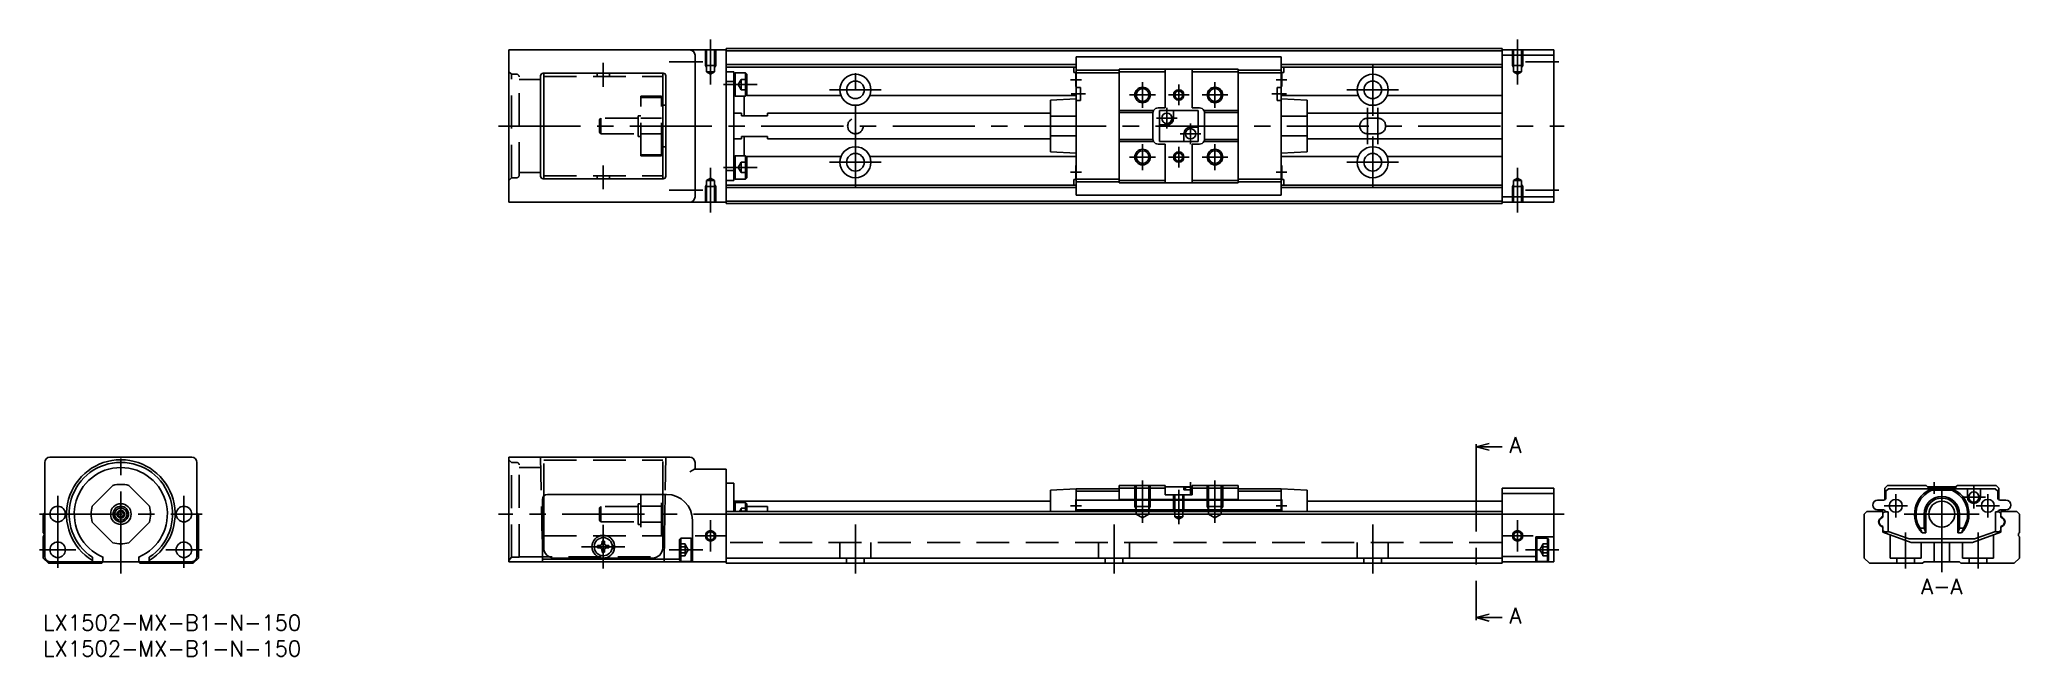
# Model space of a CAD drawing. Extents: x -1 to 382, y -8 to 111.
import ezdxf

# ---------------------------------------------------------------- set-up
doc = ezdxf.new("R2010")
doc.units = 0
doc.header["$LTSCALE"] = 0.5
doc.linetypes.add('CENTER', pattern=[50.8, 31.75, -6.35, 6.35, -6.35])
doc.linetypes.add('DASHED', pattern=[19.05, 12.7, -6.35])
for name, color, linetype in [('MSM_CENTER', 1, 'CENTER'), ('MSM_CONTINUOUS', 7, 'CONTINUOUS'), ('MSM_DASHED', 4, 'DASHED'), ('MSM_NARROW', 5, 'CONTINUOUS'), ('MSM_PART_NUMBER', 7, 'CONTINUOUS')]:
    doc.layers.add(name, color=color, linetype=linetype)
doc.styles.get("Standard").update_dxf_attribs({"font": 'txt.shx', "height": 3, "bigfont": 'bigfont.shx'})

# ---------------------------------------------------------------- blocks, each defined once
blk = doc.blocks.new('*U2')
at = {"layer": 'MSM_PART_NUMBER'}
blk.add_text('LX1502-MX-B1-N-150', height=3, dxfattribs=at).set_placement((0, -3))
blk = doc.blocks.new('*U3')
at = {"layer": 'MSM_PART_NUMBER'}
blk.add_text('LX1502-MX-B1-N-150', height=3, dxfattribs=at).set_placement((0, -8))

msp = doc.modelspace()

# ---------------------------------------------------------------- linework, layer by layer
at = {"layer": 'MSM_CENTER'}
for p, q in [((129, 111.2), (129, 102.55)), ((285, 111.2), (285, 102.55)), ((108.25, 102.1), (108.25, 106.7)), ((121, 106.9), (127.5, 106.9)), ((157, 82.5), (157, 106.5)), ((198.6, 103.4), (200.7, 103.4)), ((238.3, 103.4), (240.4, 103.4)), ((257, 96.5), (257, 106.5)), ((286.5, 106.9), (293, 106.9)), ((131.5, 102.5), (138, 102.5)), ((152, 101.5), (162, 101.5)), ((198.7, 100.7), (201.5, 100.7)), ((210, 100.5), (215, 100.5)), ((212.5, 98), (212.5, 103)), ((217.5, 100.5), (221.5, 100.5)), ((219.5, 98.5), (219.5, 102.5)), ((224, 100.5), (229, 100.5)), ((226.5, 98), (226.5, 103)), ((237.5, 100.7), (240.3, 100.7)), ((252, 101.5), (262, 101.5)), ((215.2, 96), (219.2, 96)), ((217.2, 94), (217.2, 98)), ((256, 98), (256, 91)), ((258, 98), (258, 91)), ((88, 94.5), (294, 94.5)), ((219.8, 93), (223.8, 93)), ((221.8, 91), (221.8, 95)), ((257, 82.5), (257, 92.5)), ((210, 88.5), (215, 88.5)), ((212.5, 86), (212.5, 91)), ((217.5, 88.5), (221.5, 88.5)), ((219.5, 86.5), (219.5, 90.5)), ((224, 88.5), (229, 88.5)), ((226.5, 86), (226.5, 91)), ((108.25, 86.9), (108.25, 82.3)), ((129, 77.8), (129, 86.45)), ((131.5, 86.5), (138, 86.5)), ((152, 87.5), (162, 87.5)), ((198.6, 85.6), (200.7, 85.6)), ((238.3, 85.6), (240.4, 85.6)), ((252, 87.5), (262, 87.5)), ((285, 77.8), (285, 86.45)), ((121, 82.1), (127.5, 82.1)), ((286.5, 82.1), (293, 82.1)), ((15, 8), (15, 32.5)), ((277, 32), (277, 0)), ((367, 8.3), (367, 26.8)), ((2.8, 9.1), (2.8, 23)), ((27.2, 9.1), (27.2, 23)), ((212.5, 17.79), (212.5, 26)), ((219.5, 17.55), (219.5, 24.2)), ((221.8, 25.7), (221.8, 23.2)), ((226.5, 17.79), (226.5, 26)), ((358.1, 18.85), (358.1, 23.35)), ((365.5, 25.7), (365.5, 23.4)), ((373.2, 20.55), (373.2, 25.05)), ((375.9, 18.85), (375.9, 23.35)), ((-0.7, 19.5), (30.7, 19.5)), ((294, 19.5), (88, 19.5)), ((198.6, 21.1), (200.7, 21.1)), ((238.3, 21.1), (240.4, 21.1)), ((355.85, 21.1), (360.35, 21.1)), ((359.75, 19.5), (374.25, 19.5)), ((370.95, 22.8), (375.45, 22.8)), ((373.65, 21.1), (378.15, 21.1)), ((108.25, 9), (108.25, 17.4)), ((129, 12.3), (129, 18.3)), ((157, 17.49), (157, 8)), ((207, 17.49), (207, 8)), ((257, 17.49), (257, 8)), ((285, 12.3), (285, 18.3)), ((360, 15.94), (360, 9)), ((374, 15.94), (374, 9)), ((-0.7, 12.6), (6.3, 12.6)), ((23.7, 12.6), (30.7, 12.6)), ((112.45, 13.2), (104.05, 13.2)), ((127.5, 12.6), (121, 12.6)), ((126, 15.3), (132, 15.3)), ((282, 15.3), (288, 15.3)), ((286.5, 12.6), (293, 12.6))]:
    msp.add_line(p, q, dxfattribs=at)
at = {"layer": 'MSM_CONTINUOUS'}
for p, q in [((90, 79.8), (90, 109.2)), ((90, 109.2), (132, 109.2)), ((126, 108.2), (126, 80.8)), ((132, 109.5), (282, 109.5)), ((132, 79.5), (132, 109.5)), ((282, 109), (132, 109)), ((239.3, 107.85), (199.7, 107.85)), ((199.7, 107.85), (199.7, 81.15)), ((239.3, 81.15), (239.3, 107.85)), ((282, 79.5), (282, 109.5)), ((282, 109.2), (292, 109.2)), ((292, 108.2), (282, 108.2)), ((292, 79.8), (292, 109.2)), ((96.15, 104.2), (96.15, 84.8)), ((119.85, 104.7), (96.65, 104.7)), ((96.75, 84.3), (96.75, 104.7)), ((96.75, 104.7), (119.75, 104.7)), ((119.75, 104.7), (119.75, 84.3)), ((120.35, 84.8), (120.35, 104.2)), ((132, 106.4), (199.7, 106.4)), ((199.7, 105.9), (132, 105.9)), ((133.5, 105), (132, 105)), ((133.5, 84), (133.5, 105)), ((133.5, 104.5), (133.75, 104.75)), ((133.75, 104.75), (133.75, 100.25)), ((135.75, 104.75), (133.75, 104.75)), ((135.75, 100.25), (135.75, 104.75)), ((135.75, 104.75), (136, 104.5)), ((136, 104.5), (136, 100.5)), ((199.2, 105.9), (199.2, 104.85)), ((199.7, 104.85), (199.2, 104.85)), ((199.6, 104.65), (199.6, 102.15)), ((199.7, 104.65), (199.6, 104.65)), ((208, 105.3), (199.7, 105.3)), ((208, 104.8), (199.7, 104.8)), ((208, 105.5), (208, 83.5)), ((231, 105.5), (208, 105.5)), ((216.9, 105), (208, 105)), ((216.9, 105.5), (216.9, 98)), ((222.1, 98), (222.1, 105.5)), ((231, 105), (222.1, 105)), ((231, 105.5), (231, 83.5)), ((239.3, 105.3), (231, 105.3)), ((239.3, 104.8), (231, 104.8)), ((239.3, 106.4), (282, 106.4)), ((282, 105.9), (239.3, 105.9)), ((239.8, 104.85), (239.3, 104.85)), ((239.4, 104.65), (239.3, 104.65)), ((239.4, 104.65), (239.4, 102.15)), ((239.8, 105.9), (239.8, 104.85)), ((132, 103.12), (133.5, 103.12)), ((133.75, 100.25), (133.5, 100.5)), ((135.75, 100.25), (133.75, 100.25)), ((135.5, 100.25), (135.5, 96.5)), ((136, 100.5), (135.75, 100.25)), ((154.21, 100.41), (136, 100.41)), ((199.7, 100.41), (159.79, 100.41)), ((199.7, 99.75), (194.7, 99.49)), ((199.6, 102.15), (199.7, 102.15)), ((200.5, 101.95), (199.7, 101.95)), ((200.5, 101.95), (200.5, 99.45)), ((238.5, 101.95), (239.3, 101.95)), ((238.5, 101.95), (238.5, 99.45)), ((239.3, 102.15), (239.4, 102.15)), ((254.21, 100.41), (239.3, 100.41)), ((244.3, 99.49), (239.3, 99.75)), ((282, 100.41), (259.79, 100.41)), ((120.35, 98.5), (119.75, 98.5)), ((135, 97), (133.5, 97)), ((135, 97), (135, 96.5)), ((135, 96.5), (140, 96.5)), ((194.7, 97), (140, 97)), ((140, 96.5), (140, 97)), ((194.7, 89.51), (194.7, 99.49)), ((199.7, 96.38), (194.7, 96.42)), ((199.7, 99.45), (200.5, 99.45)), ((214.63, 97.5), (208, 97.5)), ((214.51, 97.1), (208, 97.1)), ((214.5, 97), (214.5, 92)), ((216.9, 98), (215.5, 98)), ((223.25, 97.5), (215.75, 97.5)), ((215.75, 97.5), (215.75, 91.5)), ((218.5, 96), (218.5, 97.5)), ((223.5, 98), (222.1, 98)), ((223.25, 91.5), (223.25, 97.5)), ((231, 97.5), (224.37, 97.5)), ((231, 97.1), (224.49, 97.1)), ((224.5, 92), (224.5, 97)), ((239.3, 99.45), (238.5, 99.45)), ((244.3, 96.42), (239.3, 96.38)), ((244.3, 99.49), (244.3, 89.51)), ((282, 97), (244.3, 97)), ((133.5, 92), (135, 92)), ((140, 92.5), (135, 92.5)), ((135, 92.5), (135, 92)), ((135.5, 92.5), (135.5, 88.75)), ((140, 92), (140, 92.5)), ((140, 92), (194.7, 92)), ((194.7, 92.58), (199.7, 92.62)), ((214.51, 91.9), (208, 91.9)), ((215.75, 94.7), (217.2, 94.7)), ((220.5, 93), (220.5, 91.5)), ((223.25, 94.3), (221.8, 94.3)), ((231, 91.9), (224.49, 91.9)), ((239.3, 92.62), (244.3, 92.58)), ((244.3, 92), (282, 92)), ((119.75, 90.5), (120.35, 90.5)), ((133.75, 88.75), (133.5, 88.5)), ((133.75, 84.25), (133.75, 88.75)), ((135.75, 88.75), (133.75, 88.75)), ((136, 88.5), (135.75, 88.75)), ((135.75, 88.75), (135.75, 84.25)), ((154.21, 88.59), (135.91, 88.59)), ((136, 84.5), (136, 88.5)), ((199.7, 88.59), (159.79, 88.59)), ((194.7, 89.51), (199.7, 89.25)), ((214.63, 91.5), (208, 91.5)), ((215.5, 91), (216.9, 91)), ((215.75, 91.5), (223.25, 91.5)), ((216.9, 91), (216.9, 83.5)), ((222.1, 91), (223.5, 91)), ((222.1, 83.5), (222.1, 91)), ((231, 91.5), (224.37, 91.5)), ((239.3, 89.25), (244.3, 89.51)), ((254.21, 88.59), (239.3, 88.59)), ((282, 88.59), (259.79, 88.59)), ((119.85, 84.3), (96.65, 84.3)), ((96.75, 84.3), (119.75, 84.3)), ((133.5, 85.88), (132, 85.88)), ((133.5, 84.5), (133.75, 84.25)), ((135.75, 84.25), (133.75, 84.25)), ((135.75, 84.25), (136, 84.5)), ((199.6, 86.85), (199.6, 84.35)), ((199.7, 86.85), (199.6, 86.85)), ((199.6, 84.35), (199.7, 84.35)), ((208, 84.2), (199.7, 84.2)), ((239.3, 84.2), (231, 84.2)), ((239.4, 86.85), (239.3, 86.85)), ((239.3, 84.35), (239.4, 84.35)), ((239.4, 86.85), (239.4, 84.35)), ((132, 84), (133.5, 84)), ((132, 83.1), (199.7, 83.1)), ((199.7, 82.6), (132, 82.6)), ((199.2, 84.15), (199.2, 83.1)), ((199.7, 84.15), (199.2, 84.15)), ((208, 83.7), (199.7, 83.7)), ((199.7, 81.15), (239.3, 81.15)), ((216.9, 84), (208, 84)), ((231, 83.5), (208, 83.5)), ((231, 84), (222.1, 84)), ((239.3, 83.7), (231, 83.7)), ((239.8, 84.15), (239.3, 84.15)), ((239.3, 83.1), (282, 83.1)), ((282, 82.6), (239.3, 82.6)), ((239.8, 84.15), (239.8, 83.1)), ((282, 80.8), (292, 80.8)), ((132, 79.8), (90, 79.8)), ((132, 80), (282, 80)), ((282, 79.5), (132, 79.5)), ((292, 79.8), (282, 79.8)), ((277, 32.5), (279.5, 33.17)), ((277, 33), (277, 32)), ((279.5, 31.83), (277, 32.5)), ((277, 32.5), (282, 32.5)), ((0.3, 29.5), (0.3, 11.3)), ((28.7, 30.5), (1.3, 30.5)), ((29.7, 11.3), (29.7, 29.5)), ((90, 30.5), (125, 30.5)), ((90, 10.3), (90, 30.5)), ((125, 27.7), (125.87, 28.2)), ((125.87, 28.2), (132, 28.2)), ((126, 29.5), (126, 28.2)), ((132, 28.2), (132, 10)), ((9.46, 21.03), (13.47, 25.04)), ((16.53, 25.04), (20.54, 21.03)), ((120.5, 23.3), (97.5, 23.3)), ((119.75, 13), (119.75, 23.3)), ((120.09, 15.3), (120.23, 23.3)), ((133.5, 25.5), (132, 25.5)), ((133.5, 20), (133.5, 25.5)), ((194.7, 24.1), (199.7, 24.4)), ((194.7, 20), (194.7, 24.1)), ((208, 24.4), (199.7, 24.4)), ((199.7, 20), (199.7, 24.4)), ((208, 23.9), (199.7, 23.9)), ((208, 25), (208, 22.3)), ((216.9, 25), (208, 25)), ((216.9, 24.5), (208, 24.5)), ((216.9, 25), (216.9, 23.2)), ((216.9, 24.8), (222.1, 24.8)), ((216.9, 23.2), (222.1, 23.2)), ((220.5, 24.2), (220.5, 24.8)), ((220.5, 24.2), (222.1, 24.2)), ((220.8, 24.7), (220.8, 24.2)), ((222.1, 24.7), (220.8, 24.7)), ((222.1, 25), (222.1, 23.2)), ((231, 25), (222.1, 25)), ((231, 24.5), (222.1, 24.5)), ((231, 25), (231, 22.3)), ((239.3, 24.4), (231, 24.4)), ((239.3, 23.9), (231, 23.9)), ((239.3, 24.4), (244.3, 24.1)), ((239.3, 20), (239.3, 24.4)), ((244.3, 24.1), (244.3, 20)), ((282, 24.5), (282, 10)), ((282, 24.5), (292, 24.5)), ((292, 23.5), (282, 23.5)), ((292, 24.5), (292, 10.3)), ((356.5, 25), (356, 24.5)), ((356, 24.5), (356, 22.3)), ((356.7, 24.4), (356.2, 23.9)), ((356.2, 23.9), (356.2, 22.7)), ((364, 25), (356.5, 25)), ((377.3, 24.4), (356.7, 24.4)), ((364.4, 24.6), (364, 25)), ((364.2, 24.8), (369.8, 24.8)), ((369.6, 24.6), (364.4, 24.6)), ((366.5, 24.7), (364.5, 24.7)), ((364.5, 24.7), (364.5, 24.6)), ((365.12, 24.4), (365.08, 24.1)), ((365.08, 24.1), (368.92, 24.1)), ((366.5, 24.6), (366.5, 24.7)), ((366.8, 24.6), (366.8, 24.8)), ((368.92, 24.1), (368.88, 24.4)), ((370, 25), (369.6, 24.6)), ((377.5, 25), (370, 25)), ((371.95, 24.4), (371.95, 22.8)), ((374.45, 22.8), (374.45, 24.4)), ((377.8, 23.9), (377.3, 24.4)), ((378, 24.5), (377.5, 25)), ((377.8, 22.7), (377.8, 23.9)), ((378, 22.3), (378, 24.5)), ((0.3, 19.8), (0, 19.5)), ((0, 19.5), (0, 15.9)), ((30, 19.5), (29.7, 19.8)), ((30, 11), (30, 19.5)), ((96.5, 22.3), (96.5, 10.3)), ((96.75, 13), (96.75, 22.96)), ((132, 20), (282, 20)), ((282, 19.5), (132, 19.5)), ((194.7, 22), (133.5, 22)), ((133.75, 21.75), (133.5, 21.5)), ((133.75, 20), (133.75, 21.75)), ((135.75, 21.75), (133.75, 21.75)), ((135.75, 21.75), (135.75, 20)), ((136, 21.5), (135.75, 21.75)), ((136, 20), (136, 21.5)), ((140, 21), (136, 21)), ((140, 20), (140, 21)), ((199.7, 22.35), (199.6, 22.35)), ((199.6, 22.35), (199.6, 20)), ((239.3, 22.2), (199.7, 22.2)), ((239.3, 20.3), (199.7, 20.3)), ((231, 22.3), (208, 22.3)), ((239.4, 22.35), (239.3, 22.35)), ((239.4, 22.35), (239.4, 20)), ((282, 22), (244.3, 22)), ((352, 19.5), (352.5, 20)), ((352, 11), (352, 19.5)), ((352.5, 20), (355.6, 20)), ((355.7, 22.2), (354.6, 22.2)), ((354.6, 20.3), (355.7, 20.3)), ((355.6, 20), (355.6, 18.92)), ((356.65, 19.92), (356, 19.92)), ((356.65, 16.08), (356.65, 19.92)), ((363.59, 19.5), (363.59, 16.77)), ((363.9, 19.5), (363.9, 15.9)), ((370.1, 19.5), (370.1, 15.9)), ((370.41, 16.77), (370.41, 19.5)), ((377.35, 19.92), (377.35, 16.08)), ((378, 19.92), (377.35, 19.92)), ((379.4, 22.2), (378.3, 22.2)), ((378.3, 20.3), (379.4, 20.3)), ((378.4, 18.92), (378.4, 20)), ((378.4, 20), (381.5, 20)), ((381.5, 20), (382, 19.5)), ((382, 19.5), (382, 15.9)), ((13.47, 13.96), (9.46, 17.97)), ((20.54, 17.97), (16.53, 13.96)), ((119.75, 15.5), (120.09, 15.5)), ((125.5, 10.3), (125.5, 18.3)), ((355.29, 17.14), (355.6, 16.96)), ((355.6, 19.04), (355.35, 18.9)), ((355.6, 18.92), (355.39, 18.8)), ((355.39, 17.2), (355.6, 17.08)), ((355.6, 17.08), (355.6, 16)), ((355.6, 16), (361.09, 14)), ((356, 16.08), (356.65, 16.08)), ((356.65, 16.16), (360.67, 14.7)), ((362.82, 16.77), (363.59, 16.77)), ((363.18, 15.9), (363.9, 15.9)), ((363.59, 16.77), (363.9, 15.9)), ((370.1, 15.9), (370.41, 16.77)), ((370.1, 15.9), (370.82, 15.9)), ((370.41, 16.77), (371.18, 16.77)), ((372.91, 14), (378.4, 16)), ((373.33, 14.7), (377.35, 16.16)), ((377.35, 16.08), (378, 16.08)), ((378.65, 18.9), (378.4, 19.04)), ((378.61, 18.8), (378.4, 18.92)), ((378.4, 17.08), (378.61, 17.2)), ((378.4, 16.96), (378.71, 17.14)), ((378.4, 16), (378.4, 17.08)), ((0, 15.1), (0, 11)), ((96.5, 15.3), (96.75, 15.3)), ((107.68, 13.44), (107.17, 13.43)), ((107.68, 12.96), (107.17, 12.97)), ((107.91, 13.54), (107.68, 13.44)), ((107.91, 12.86), (107.68, 12.96)), ((107.91, 13.54), (108.01, 13.77)), ((107.91, 12.86), (108.01, 12.63)), ((108.01, 13.77), (108.02, 14.28)), ((108.01, 12.63), (108.02, 12.12)), ((108.49, 13.77), (108.48, 14.28)), ((108.49, 12.63), (108.48, 12.12)), ((108.59, 13.54), (108.49, 13.77)), ((108.59, 12.86), (108.49, 12.63)), ((108.59, 13.54), (108.82, 13.44)), ((108.59, 12.86), (108.82, 12.96)), ((108.82, 13.44), (109.33, 13.43)), ((108.82, 12.96), (109.33, 12.97)), ((110.43, 12.87), (109.97, 12.87)), ((110.44, 13.39), (109.99, 13.39)), ((110.44, 13.01), (109.99, 13.01)), ((119.75, 15.3), (120.09, 15.3)), ((123, 14.6), (123.25, 14.85)), ((123, 10.6), (123, 14.6)), ((123.25, 14.85), (123.25, 10.35)), ((123.25, 14.85), (125.25, 14.85)), ((125.25, 10.35), (125.25, 14.85)), ((125.25, 14.85), (125.5, 14.6)), ((288.5, 10.3), (288.5, 15.1)), ((288.5, 15.1), (292, 15.1)), ((288.75, 14.85), (288.5, 14.6)), ((288.75, 10.35), (288.75, 14.85)), ((290.75, 14.85), (288.75, 14.85)), ((290.75, 14.85), (290.75, 10.35)), ((291, 14.6), (290.75, 14.85)), ((291, 10.6), (291, 14.6)), ((360.67, 14.7), (373.33, 14.7)), ((361.09, 14), (372.91, 14)), ((382, 15.1), (382, 11)), ((0, 11), (1, 10)), ((1, 10), (11.3, 10)), ((1.3, 10.3), (28.7, 10.3)), ((9.5, 11.15), (9.5, 10.3)), ((11.3, 10), (11.6, 10.3)), ((11.5, 10.3), (11.5, 11.21)), ((18.4, 10.3), (18.7, 10)), ((18.5, 11.21), (18.5, 10.3)), ((18.7, 10), (29, 10)), ((20.5, 10.3), (20.5, 11.15)), ((29, 10), (30, 11)), ((132, 10.3), (90, 10.3)), ((96.5, 10.78), (123, 10.78)), ((98.75, 11), (117.75, 11)), ((123.25, 10.35), (123, 10.6)), ((123.25, 10.35), (125.25, 10.35)), ((125.5, 10.6), (125.25, 10.35)), ((132, 11), (282, 11)), ((282, 10), (132, 10)), ((282, 11.3), (288.5, 11.3)), ((292, 10.3), (282, 10.3)), ((288.5, 10.6), (288.75, 10.35)), ((290.75, 10.35), (288.75, 10.35)), ((290.75, 10.35), (291, 10.6)), ((353, 10), (352, 11)), ((363.3, 10), (353, 10)), ((363.6, 10.3), (363.3, 10)), ((370.4, 10.3), (363.6, 10.3)), ((370.7, 10), (370.4, 10.3)), ((381, 10), (370.7, 10)), ((382, 11), (381, 10)), ((277, -0.5), (279.5, 0.17)), ((277, 0), (277, -1)), ((279.5, -1.17), (277, -0.5)), ((277, -0.5), (282, -0.5))]:
    msp.add_line(p, q, dxfattribs=at)
for centre, radius in [((157, 101.5), 3), ((257, 101.5), 3), ((157, 101.5), 1.7), ((212.5, 100.5), 1.23), ((219.5, 100.5), 0.784), ((226.5, 100.5), 1.23), ((257, 101.5), 1.7), ((217.2, 96), 1), ((221.8, 93), 1), ((157, 87.5), 3), ((157, 87.5), 1.7), ((212.5, 88.5), 1.23), ((219.5, 88.5), 0.784), ((226.5, 88.5), 1.23), ((257, 87.5), 3), ((257, 87.5), 1.7), ((373.2, 22.8), 1), ((2.8, 19.5), 1.5), ((15, 19.5), 2), ((15, 19.5), 1.5), ((15, 19.5), 1.2), ((15, 19.5), 0.75), ((15, 19.5), 0.5), ((27.2, 19.5), 1.5), ((358.1, 21.1), 1.25), ((367, 19.5), 2.5), ((375.9, 21.1), 1.25), ((129, 15.3), 0.783), ((285, 15.3), 0.783), ((2.8, 12.6), 1.5), ((27.2, 12.6), 1.5), ((108.25, 13.2), 1.75)]:
    msp.add_circle(centre, radius, dxfattribs=at)
for centre, radius, start, end in [((125, 108.2), 1, 0, 90), ((96.65, 104.2), 0.5, 90, 180), ((119.85, 104.2), 0.5, 0, 90), ((215.5, 97), 1, 174.2608, 180), ((215.32, 97.06), 0.812, 147.1247, 177.1361), ((215.5, 97), 1, 90, 150), ((217.2, 96), 1.3, 270, 0), ((223.5, 97), 1, 30, 90), ((223.46, 96.99), 1.04, 6.2531, 29.4861), ((223.5, 97), 1, 0, 5.7392), ((215.5, 92), 1, 180, 185.7392), ((215.54, 92.01), 1.04, 186.2531, 209.4861), ((221.8, 93), 1.3, 90, 180), ((223.46, 92.01), 1.04, 330.5139, 353.7469), ((223.5, 92), 1, 354.2608, 0), ((215.5, 92), 1, 210, 270), ((223.5, 92), 1, 270, 330), ((96.65, 84.8), 0.5, 180, 270), ((119.85, 84.8), 0.5, 270, 0), ((125, 80.8), 1, 270, 0), ((1.3, 29.5), 1, 90, 180), ((15, 19.5), 10.5, 301.5881, 238.4119), ((15, 19.5), 10, 303.367, 236.633), ((15, 19.5), 9, 292.8854, 247.1146), ((28.7, 29.5), 1, 0, 90), ((125, 29.5), 1, 0, 90), ((15, 19.5), 5.75, 74.5918, 105.4082), ((97.5, 22.3), 1, 90, 180), ((120.5, 18.3), 5, 0, 90), ((367, 19.5), 5.25, 111.0395, 223.2918), ((367, 19.5), 4.99, 112.6594, 213.147), ((367, 19.5), 5.25, 316.7082, 68.9605), ((367, 19.5), 4.99, 326.853, 67.3406), ((15, 19.5), 5.75, 164.5918, 195.4082), ((15, 19.5), 5.75, 344.5918, 15.4082), ((354.6, 21.25), 0.95, 90, 270), ((356, 19.52), 0.4, 90, 180), ((355.7, 22.7), 0.5, 270, 0), ((355.7, 19.8), 0.5, 13.7095, 90), ((367, 19.5), 3.41, 0, 180), ((367, 19.5), 3.1, 0, 180), ((373.2, 22.8), 1.25, 180, 0), ((378.3, 22.7), 0.5, 180, 270), ((378.3, 19.8), 0.5, 90, 166.2905), ((378, 19.52), 0.4, 0, 90), ((379.4, 21.25), 0.95, 270, 90), ((-0.3, 15.5), 0.5, 306.8699, 53.1301), ((108.25, 13.2), 2.2, 5.0023, 354.9977), ((355.87, 17.93), 1.1, 117.9629, 176.3253), ((355.87, 18.07), 1.1, 183.6747, 237.9629), ((355.87, 17.93), 1, 119.0004, 175.958), ((355.87, 18.07), 1, 184.042, 240.9996), ((356, 16.48), 0.4, 180, 270), ((368.36, 18.51), 5.8, 197.4754, 206.7933), ((366.67, 18.1), 4.7, 332.1148, 343.6165), ((378, 16.48), 0.4, 270, 0), ((378.13, 17.93), 1, 4.042, 60.9996), ((378.13, 18.07), 1, 299.0004, 355.958), ((378.13, 17.93), 1.1, 3.6747, 62.0371), ((378.13, 18.07), 1.1, 302.0371, 356.3253), ((382.3, 15.5), 0.5, 126.8699, 233.1301), ((15, 19.5), 5.75, 254.5918, 285.4082), ((98.75, 13), 2, 180, 270), ((108.25, 13.2), 1.1, 167.8196, 192.1804), ((108.25, 13.2), 1.1, 77.8196, 102.1804), ((108.25, 13.2), 1.1, 257.8196, 282.1804), ((108.25, 13.2), 1.1, 347.8196, 12.1804), ((117.75, 13), 2, 270, 0), ((1.3, 11.3), 1, 180, 270), ((28.7, 11.3), 1, 270, 0)]:
    msp.add_arc(centre, radius, start, end, dxfattribs=at)
at = {"layer": 'MSM_DASHED'}
for p, q in [((128, 109.2), (128, 106.2)), ((128.22, 109.2), (128.22, 105)), ((129.78, 109.2), (129.78, 105)), ((130, 109.2), (130, 106.2)), ((284, 109.2), (284, 106.2)), ((284.22, 109.2), (284.22, 105)), ((285.78, 109.2), (285.78, 105)), ((286, 109.2), (286, 106.2)), ((90.5, 104.5), (90, 105)), ((90.5, 84.5), (90.5, 104.5)), ((90.5, 104.5), (91.5, 104.5)), ((92, 85), (92, 104)), ((96.18, 103.5), (92, 103.5)), ((96.75, 104.1), (119.75, 104.1)), ((107.05, 104.7), (107.05, 104.1)), ((109.45, 104.7), (109.45, 104.1)), ((128, 106.2), (130, 106.2)), ((128, 106.2), (128.22, 105.83)), ((128.22, 105), (129.78, 105)), ((128.22, 105), (129, 104.55)), ((129.78, 105), (129, 104.55)), ((130, 106.2), (129.78, 105.83)), ((134.32, 102.5), (134.9, 103.5)), ((134.9, 103.5), (134.9, 101.5)), ((134.9, 103.5), (136, 103.5)), ((284, 106.2), (286, 106.2)), ((284, 106.2), (284.22, 105.83)), ((284.22, 105), (285.78, 105)), ((284.22, 105), (285, 104.55)), ((285.78, 105), (285, 104.55)), ((286, 106.2), (285.78, 105.83)), ((115.5, 88.75), (115.5, 100.25)), ((119.5, 100.25), (115.5, 100.25)), ((119.5, 100.04), (115.5, 100.04)), ((119.5, 88.75), (119.5, 100.25)), ((134.9, 101.5), (134.32, 102.5)), ((136, 102.5), (134.9, 102.5)), ((134.9, 101.5), (136, 101.5)), ((107.8, 96), (107.5, 95.7)), ((107.5, 93.3), (107.5, 95.7)), ((115, 96), (107.8, 96)), ((107.8, 96), (107.8, 93)), ((115.5, 96.5), (115, 96.5)), ((115, 92.5), (115, 96.5)), ((115.5, 96.03), (119.5, 96.03)), ((119.75, 98.5), (119.5, 98.5)), ((256, 96), (258, 96)), ((107.5, 93.3), (107.8, 93)), ((107.8, 93), (115, 93)), ((115, 92.5), (115.5, 92.5)), ((119.5, 92.97), (115.5, 92.97)), ((256, 93), (258, 93)), ((115.5, 88.96), (119.5, 88.96)), ((115.5, 88.75), (119.5, 88.75)), ((119.5, 90.5), (119.75, 90.5)), ((90.5, 84.5), (90, 84)), ((90.5, 84.5), (91.5, 84.5)), ((96.18, 85.5), (92, 85.5)), ((96.75, 84.9), (119.75, 84.9)), ((107.05, 84.9), (107.05, 84.3)), ((109.45, 84.9), (109.45, 84.3)), ((128.22, 84), (129, 84.45)), ((129.78, 84), (129, 84.45)), ((134.9, 87.5), (134.32, 86.5)), ((134.32, 86.5), (134.9, 85.5)), ((134.9, 85.5), (134.9, 87.5)), ((134.9, 87.5), (136, 87.5)), ((136, 86.5), (134.9, 86.5)), ((134.9, 85.5), (136, 85.5)), ((284.22, 84), (285, 84.45)), ((285.78, 84), (285, 84.45)), ((128, 82.8), (128.22, 83.17)), ((128, 79.8), (128, 82.8)), ((128, 82.8), (130, 82.8)), ((128.22, 79.8), (128.22, 84)), ((128.22, 84), (129.78, 84)), ((129.78, 79.8), (129.78, 84)), ((130, 82.8), (129.78, 83.17)), ((130, 79.8), (130, 82.8)), ((284, 82.8), (284.22, 83.17)), ((284, 79.8), (284, 82.8)), ((284, 82.8), (286, 82.8)), ((284.22, 79.8), (284.22, 84)), ((284.22, 84), (285.78, 84)), ((285.78, 79.8), (285.78, 84)), ((286, 82.8), (285.78, 83.17)), ((286, 79.8), (286, 82.8)), ((90.5, 29.5), (90, 30)), ((90.5, 11.15), (90.5, 29.5)), ((90.5, 29.5), (91.5, 29.5)), ((92, 11.21), (92, 29)), ((96.18, 28.5), (92, 28.5)), ((96.15, 30.5), (96.5, 10.3)), ((96.75, 22.96), (96.75, 30.5)), ((96.75, 29.9), (119.75, 29.9)), ((119.75, 23.3), (119.75, 30.5)), ((120.35, 30.5), (120.23, 23.3)), ((115.5, 23.3), (115.5, 15.3)), ((119.5, 15.3), (119.5, 23.3)), ((211, 25), (211, 21)), ((211.27, 25), (211.27, 19.5)), ((213.73, 19.5), (213.73, 25)), ((214, 25), (214, 21)), ((218.5, 23.2), (218.5, 20.2)), ((218.72, 23.2), (218.72, 19)), ((220.28, 19), (220.28, 23.2)), ((220.5, 23.2), (220.5, 20.2)), ((225, 25), (225, 21)), ((225.27, 25), (225.27, 19.5)), ((227.73, 19.5), (227.73, 25)), ((228, 25), (228, 21)), ((107.8, 21), (107.5, 20.7)), ((107.5, 18.3), (107.5, 20.7)), ((115, 21), (107.8, 21)), ((107.8, 21), (107.8, 18)), ((115, 17.5), (115, 21.5)), ((115.5, 21.5), (115, 21.5)), ((115.5, 21.03), (119.5, 21.03)), ((134.9, 20.5), (134.61, 20)), ((134.9, 20), (134.9, 20.65)), ((134.9, 20.65), (136, 20.65)), ((136, 20.08), (134.9, 20.08)), ((211, 21), (214, 21)), ((211, 21), (211.27, 20.53)), ((211.27, 19.5), (212.5, 18.79)), ((212.5, 18.79), (213.73, 19.5)), ((214, 21), (213.73, 20.53)), ((218.5, 20.2), (220.5, 20.2)), ((218.5, 20.2), (218.72, 19.83)), ((220.5, 20.2), (220.28, 19.83)), ((228, 21), (225, 21)), ((225, 21), (225.27, 20.53)), ((225.27, 19.5), (226.5, 18.79)), ((226.5, 18.79), (227.73, 19.5)), ((228, 21), (227.73, 20.53)), ((107.5, 18.3), (107.8, 18)), ((107.8, 18), (115, 18)), ((115, 17.5), (115.5, 17.5)), ((119.5, 17.97), (115.5, 17.97)), ((119.5, 15.5), (119.75, 15.5)), ((218.72, 19), (219.5, 18.55)), ((218.72, 19), (220.28, 19)), ((219.5, 18.55), (220.28, 19)), ((357, 15.49), (357, 11)), ((377, 11), (377, 15.49)), ((96.75, 15.3), (119.75, 15.3)), ((120, 10.3), (120.09, 15.3)), ((124.1, 13.75), (123, 13.75)), ((123, 13.18), (124.1, 13.18)), ((123, 12.02), (124.1, 12.02)), ((124.1, 11.45), (124.1, 13.75)), ((124.1, 13.6), (124.68, 12.6)), ((124.68, 12.6), (124.1, 11.6)), ((282, 14), (132, 14)), ((154, 14), (154, 11)), ((160, 11), (160, 14)), ((204, 14), (204, 11)), ((210, 11), (210, 14)), ((254, 14), (254, 11)), ((260, 11), (260, 14)), ((289.9, 13.6), (289.32, 12.6)), ((289.32, 12.6), (289.9, 11.6)), ((289.9, 13.75), (291, 13.75)), ((289.9, 11.45), (289.9, 13.75)), ((291, 13.18), (289.9, 13.18)), ((291, 12.02), (289.9, 12.02)), ((363, 11), (363, 14)), ((365.5, 14), (365.5, 10.3)), ((368.5, 14), (368.5, 10.3)), ((371, 14), (371, 11)), ((90, 10.56), (90.5, 11.15)), ((91.94, 11.15), (90.5, 11.15)), ((92, 11.21), (120.02, 11.21)), ((124.1, 11.45), (123, 11.45)), ((155.3, 11), (155.3, 10)), ((158.7, 11), (158.7, 10)), ((205.3, 11), (205.3, 10)), ((208.7, 11), (208.7, 10)), ((255.3, 11), (255.3, 10)), ((258.7, 11), (258.7, 10)), ((289.9, 11.45), (291, 11.45)), ((357, 11), (363, 11)), ((358.3, 11), (358.3, 10)), ((361.7, 11), (361.7, 10)), ((371, 11), (377, 11)), ((372.3, 11), (372.3, 10)), ((375.7, 10), (375.7, 11))]:
    msp.add_line(p, q, dxfattribs=at)
msp.add_circle((157, 94.5), 1.5, dxfattribs=at)
for centre, radius, start, end in [((91.5, 104), 0.5, 0, 90), ((256, 94.5), 1.5, 90, 270), ((258, 94.5), 1.5, 270, 90), ((91.5, 85), 0.5, 270, 0), ((91.5, 29), 0.5, 0, 90), ((91.94, 11.21), 0.0601, 270, 0)]:
    msp.add_arc(centre, radius, start, end, dxfattribs=at)
at = {"layer": 'MSM_NARROW'}
for centre, radius in [((212.5, 100.5), 1.5), ((219.5, 100.5), 1), ((226.5, 100.5), 1.5), ((212.5, 88.5), 1.5), ((219.5, 88.5), 1), ((226.5, 88.5), 1.5), ((129, 15.3), 1), ((285, 15.3), 1)]:
    msp.add_circle(centre, radius, dxfattribs=at)

# ---------------------------------------------------------------- block references
at = {"layer": 'MSM_CONTINUOUS'}
for name in ['*U2', '*U3']:
    msp.add_blockref(name, (0, 0), dxfattribs=at)

# ---------------------------------------------------------------- texts
at = {"layer": 'MSM_PART_NUMBER'}
for s, p in [('A', (283.42, 31.37)), ('A-A', (363.01, 4.01)), ('A', (283.42, -1.63))]:
    msp.add_text(s, height=3, dxfattribs=at).set_placement(p)

doc.saveas('drawing.dxf')
